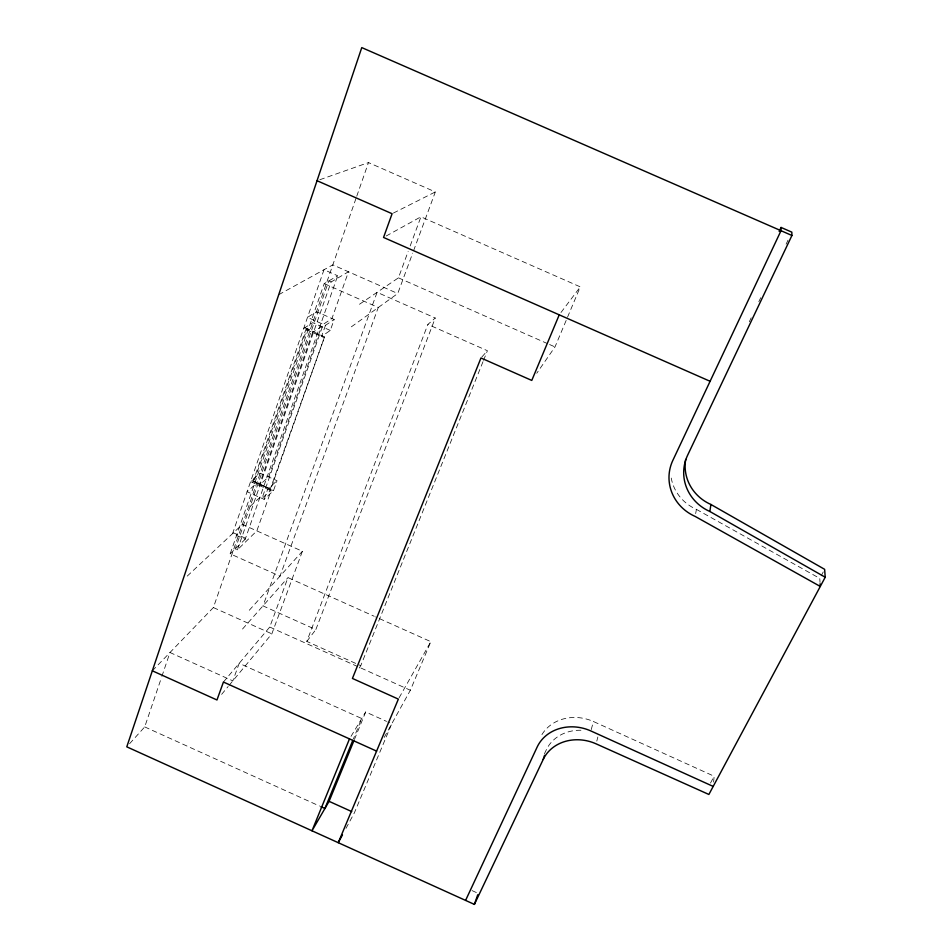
<?xml version="1.0" encoding="UTF-8"?>
<svg xmlns="http://www.w3.org/2000/svg" width="952" height="952" viewBox="0 0 952 952"><rect width="100%" height="100%" fill="white"/><g stroke="black" fill="none" stroke-linecap="round" stroke-linejoin="round"><path stroke-width="0.71" stroke-dasharray="4.76 3.57" d="M713.607 782.056L714.143 776.237L593.429 721.521A40.877 35.771 18.6 0 0 540.45 737.395M695.662 513.592L696.412 509.368A44.268 41.924 4.6 0 1 671.243 478.082M596.797 741.108L597.856 737.003M591.24 729.601L593.429 721.521M129.615 743.679L144.716 726.912L161.4 677.776M161.876 676.372L169.98 652.513L232.835 680.858L239.214 663.318L361.748 718.522L353.382 738.966M307.02 328.773L305.866 329.523L252.732 482.545L253.946 481.474L307.02 328.773L324.537 336.948L270.63 489.471L269.844 490.197L250.59 481.593L260.217 473.192L277.02 480.7L273.498 490.649L264.144 499.348L247.08 491.72L256.743 483.164L273.498 490.649M324.204 283.613L378.265 307.508L279.983 576.162L230.17 553.826L324.204 283.613L337.686 275.771L324.013 269.725L232.574 533.596L245.2 539.248L337.686 275.771M152.332 670.803L213.379 607.554L356.274 197.611M356.762 196.207L368.483 162.578L435.338 191.935L413.192 251.768M237.417 549.84L331.106 281.97L348.48 271.772L331.95 318.515L323.228 324.346L262.014 498.396L271.403 489.721L256.838 530.883L237.417 549.84L235.275 548.876L328.785 280.947L331.106 281.97M264.144 499.348L267.702 489.233L277.02 480.7M325.477 325.334L321.562 336.472L330.284 330.427L334.164 319.491L316.516 311.685L307.496 317.373L325.477 325.334L334.164 319.491M269.844 490.197L324.537 336.948M223.434 682.037L269.749 627.047L287.968 577.614L374.231 616.277M359.487 304.271L398.436 277.841L408.146 251.483M410.193 245.937L420.927 216.806L580.303 286.873L555.004 346.921L536.75 373.255M229.111 685.357L271.844 633.842L302.391 551.279L242.367 524.409L185.985 577.281M351.359 326.822L397.746 293.525L412.68 253.161M482.985 361.724L360.76 665.674L306.794 641.422L427.876 324.406L435.278 318.016L377.099 292.323L262.99 605.877L315.826 629.605L435.278 318.016M483.545 360.344L487.412 350.717L427.876 324.406M354.418 739.478L365.687 711.989L386.56 721.39M384.192 737.431L410.36 690.248L430.828 641.66L375.576 616.884M544.449 753.77L546.353 749.748A40.222 35.093 18.2 0 1 581.898 730.291M749.295 321.8L751.199 317.789M758.815 301.724L760.719 297.714M786.102 244.188L788.006 240.166M710.489 783.079L714.143 776.237M821.171 575.817L823.254 571.914M345.969 828.395L354.394 812.794L391.784 723.734L387.869 721.973M399.09 697.828L430.828 641.66M351.026 736.348L365.687 711.989M359.237 667.995L360.76 665.674M560.99 312.506L580.303 286.873M306.794 641.422L315.826 629.605M221.637 694.353L228.171 686.487M242.534 629.022L287.968 577.614M481.89 356.94L487.412 350.717M249.293 610.244L302.391 551.279M230.17 553.826L245.2 539.248M259.872 497.432L250.09 506.416L252.268 507.392M263.43 487.329L264.37 486.472M317.075 334.485L317.956 333.878M386.131 236.025L420.927 216.806M278.746 294.68L332.831 264.87L397.746 293.525M393.402 213.058L435.338 191.935M319.824 179.726L368.483 162.578M398.436 277.841L548.257 343.946M549.613 344.541L555.004 346.921M330.284 330.427L312.696 322.645L303.628 328.535L323.799 337.472M304.783 327.785L313.72 331.748M251.816 480.522L268.892 488.15M233.407 532.811L248.115 539.403M269.749 627.047L410.36 690.248M213.379 607.554L271.844 633.842M144.716 726.912L319.503 806.035M472.025 890.584L476.988 892.833M253.946 481.474L270.63 489.471M696.412 509.368L819.779 578.411L820.029 582.434M312.589 332.498L259.146 485.413L268.619 476.952L321.49 326.536L312.589 332.498"/><path stroke-width="1.43" d="M791.933 235.477L361.772 47.6L126.783 746.832L474.393 904.4L543.223 759.41A40.758 35.45 18.3 0 1 596.083 743.833L708.883 794.468L825.217 577.233L709.847 511.486A45.125 42.661 2.9 0 1 687.63 455.199L791.933 235.477L791.814 232.145L781.068 227.445L781.009 230.717L672.85 460.375A44.911 42.459 5 0 0 695.162 516.424L820.279 586.444L820.112 583.766M709.847 511.486L710.906 504.477A44.47 42.114 2.4 0 1 685.69 459.423M543.223 759.41L544.568 755.269M474.393 904.4L477.749 894.773M349.491 738.895L311.994 830.787L329.071 801.334L353.858 740.846M352.823 740.335L324.918 808.498L320.86 806.653M559.24 314.838L531.775 380.431L480.974 357.976L352.43 678.443L398.364 699.113L338.257 842.687L342.47 834.892M465.587 900.413L537.214 746.927A41.412 36.14 18.7 0 1 590.883 730.957L713.203 786.423M779.176 231.467L781.068 227.445M317.04 180.701L392.093 213.724L383.549 237.453L710.097 381.288M376.587 751.116L223.434 682.037L216.973 699.982L152.332 670.803M329.071 801.334L351.728 811.58M710.906 504.477L824.634 569.32L825.217 577.233"/></g></svg>
